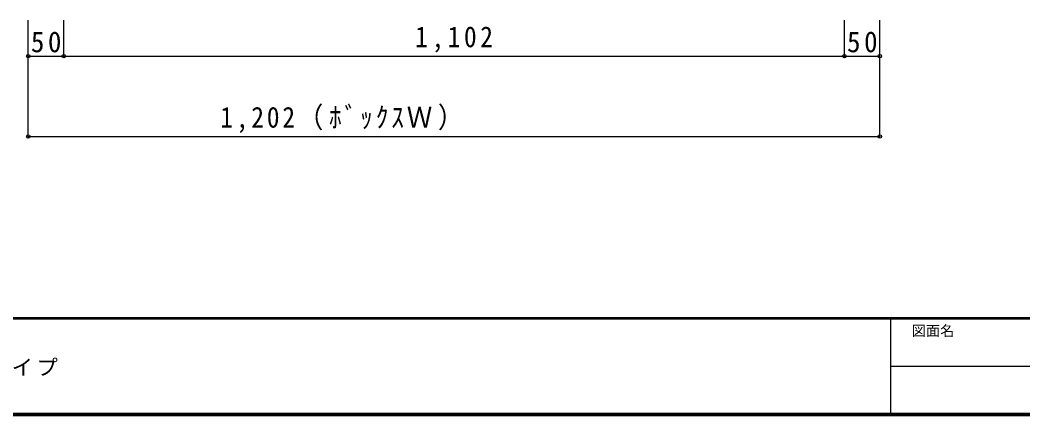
# Model space of a CAD drawing. Units: millimetres at full size, sheet at 1:10. Extents: x -1947 to 1953, y -1436 to 1392.
# Drawn here: x -1225 to 190, y -1402 to -843 of the extents above; entities that cross this region are included whole.
import ezdxf
from ezdxf.enums import TextEntityAlignment as Align

# ---------------------------------------------------------------- set-up
doc = ezdxf.new("R2010")
doc.units = ezdxf.units.MM
doc.header["$LTSCALE"] = 10
doc.header["$PDMODE"] = 32
doc.header["$PDSIZE"] = 5
doc.linetypes.add('DASHED1', pattern=[1.8, 1.2, -0.6])
for name, color, linetype in [('4-4', 7, 'DASHED1'), ('4-C', 3, 'Continuous'), ('F-1', 6, 'Continuous'), ('F-A', 7, 'Continuous')]:
    doc.layers.add(name, color=color, linetype=linetype)
doc.styles.add('ＭＳ ゴシック', font='')
doc.styles.get('ＭＳ ゴシック').set_extended_font_data('MS Gothic')

msp = doc.modelspace()

# ---------------------------------------------------------------- linework, layer by layer
at = {"layer": '4-C', "color": 7}
for p, q in [((-1213.72, -1007.6), (-1213.72, -843.35)), ((-1163.72, -894.19), (-1163.72, -843.35)), ((-61.72, -894.19), (-61.72, -843.35)), ((-11.72, -1007.6), (-11.72, -843.35))]:
    msp.add_line(p, q, dxfattribs=at)
at = {"layer": '4-C', "color": 4}
for p, q in [((-1213.72, -894.19), (-1163.72, -894.19)), ((-1163.72, -894.19), (-61.72, -894.19)), ((-61.72, -894.19), (-11.72, -894.19)), ((-1213.72, -1007.6), (-11.72, -1007.6))]:
    msp.add_line(p, q, dxfattribs=at)
for p in [(-1213.72, -894.19), (-1163.72, -894.19), (-61.72, -894.19), (-11.72, -894.19), (-1213.72, -1007.6), (-11.72, -1007.6)]:
    msp.add_point(p, dxfattribs=at)
at = {"layer": 'F-1'}
for p, q in [((1953.31, -1263.33), (-1946.69, -1263.33)), ((1953.31, -1265), (-1946.69, -1265)), ((3.31, -1265), (3.31, -1398.33)), ((3.31, -1331.67), (1949.97, -1331.67)), ((1953.31, -1398.33), (-1946.69, -1398.33)), ((1953.31, -1400), (-1946.69, -1400)), ((1953.31, -1401.67), (-1946.69, -1401.67))]:
    msp.add_line(p, q, dxfattribs=at)

# ---------------------------------------------------------------- texts
at = {"layer": '4-4', "insert": (-942.72, -1002.6), "char_height": 29.33, "attachment_point": 7, "style": 'ＭＳ ゴシック'}
msp.add_mtext('\\T1.22;\\W0.9;1,202（ﾎﾞｯｸｽＷ）', dxfattribs=at)
at = {"layer": '4-C', "color": 7, "char_height": 29.33, "attachment_point": 7, "style": 'ＭＳ ゴシック'}
for s, insert in [('\\T1.27;\\W0.95;50', (-1209.97, -889.19)), ('\\T1.28;\\W0.9;1,102', (-667.72, -889.19)), ('\\T1.27;\\W0.95;50', (-57.97, -889.19))]:
    msp.add_mtext(s, dxfattribs=dict(at, insert=insert))
at = {"layer": 'F-A', "style": 'ＭＳ ゴシック'}
msp.add_text('図面名', height=14.66, dxfattribs=at).set_placement((33.31, -1293.33), align=Align.BOTTOM_LEFT)
at = {"layer": 'F-A', "insert": (-1693.36, -1346.67), "char_height": 21.99, "attachment_point": 7, "style": 'ＭＳ ゴシック'}
msp.add_mtext('\\T1.17;和風下駄箱\u3000格子\u3000Ｗ４尺タイプ', dxfattribs=at)

doc.saveas('drawing.dxf')
